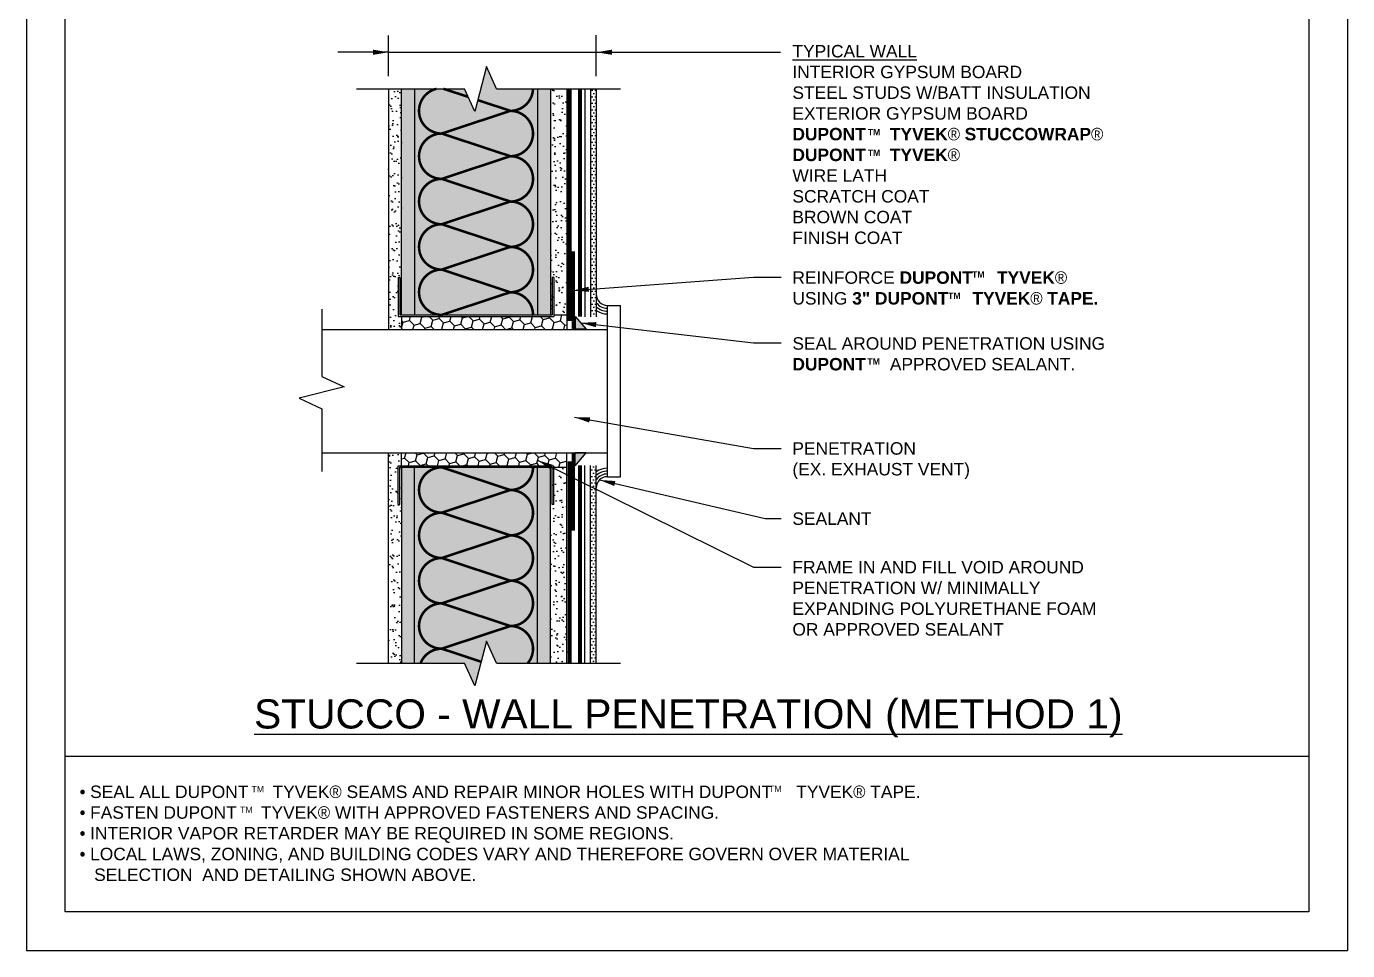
# Model space of a CAD drawing. Extents: x 0 to 51, y 0 to 66.
# Drawn here: x 0 to 51, y 0 to 35.7 of the extents above; entities that cross this region are included whole.
import ezdxf

# ---------------------------------------------------------------- set-up
doc = ezdxf.new("R2010")
doc.units = 0
doc.header["$LTSCALE"] = 1.5
doc.header["$MEASUREMENT"] = 0
doc.linetypes.add('DASHED', pattern=[0.75, 0.5, -0.25])
doc.layers.get('DEFPOINTS').update_dxf_attribs({"linetype": 'CONTINUOUS'})
for name, color, linetype in [('CLADDING', 252, 'CONTINUOUS'), ('INSULATION', 40, 'CONTINUOUS'), ('SEALANT', 7, 'CONTINUOUS'), ('STRAIGHTFLASH', 253, 'CONTINUOUS'), ('STRUCTURE', 252, 'CONTINUOUS'), ('STRUCTURE_SHADING', 254, 'CONTINUOUS'), ('TEXT', 7, 'CONTINUOUS'), ('TYVEK', 160, 'DASHED'), ('TYVEK_TAPE', 130, 'CONTINUOUS'), ('W', 7, 'CONTINUOUS')]:
    doc.layers.add(name, color=color, linetype=linetype)
doc.styles.add('DETAILS', font='sanss___.ttf', dxfattribs={"height": 1})
doc.linetypes.add('ZIGZAG', pattern='A,0.0001,-0.2,[131,ltypeshp.shx,S=0.2,R=0,X=-0.2,Y=0],-0.4,[131,ltypeshp.shx,S=0.2,R=180,X=0.2,Y=0],-0.2', length=0.8001)
doc.dimstyles.new('TYVEKDETAILS', dxfattribs={"dimscale": 6, "dimtxt": 1.5, "dimasz": 0.1, "dimexe": 0.75, "dimexo": 0.75, "dimgap": 0.75, "dimtad": 0, "dimtih": 1, "dimtoh": 1, "dimdec": 4, "dimzin": 0, "dimtxsty": 'DETAILS', "dimcen": 0.0625, "dimazin": 3, "dimtfac": 1, "dimtdec": 4, "dimtofl": 0, "dimtmove": 0, "dimatfit": 3, "dimtolj": 1, "dimtzin": 0})
pattern_1 = [(37.5, (108.44112, 9.96206), (-0.0157483, 0.481706), [0, -0.38, 0, -0.425, 0, -0.40625]), (7.5, (108.4411, 9.96206), (0.442444, 0.7055365), [0, -0.205, 0, -0.3425, 0, -0.13125]), (327.5, (108.13362, 9.96206), (0.7785355, 0.0014148), [0, -0.125, 0, -0.45, 0, -0.5875]), (317.5, (108.1336, 9.96206), (0.7515317, 0.219419), [0, -0.0625, 0, -0.295, 0, -0.3375])]
pattern_2 = [(37.5, (47.46177, 11.20353), (-0.0157483, 0.481706), [0, -0.38, 0, -0.425, 0, -0.40625]), (7.5, (47.4618, 11.2035), (0.442444, 0.705537), [0, -0.205, 0, -0.3425, 0, -0.13125]), (327.5, (47.15427, 11.20353), (0.7785355, 0.001415), [0, -0.125, 0, -0.45, 0, -0.5875]), (317.5, (47.1543, 11.2035), (0.751532, 0.219419), [0, -0.0625, 0, -0.295, 0, -0.3375])]

msp = doc.modelspace()

# ---------------------------------------------------------------- hatches: boundary and pattern name
at = {"layer": 'CLADDING'}
h = msp.add_hatch(dxfattribs=at)
h.set_pattern_fill('DOTS', color=256, scale=2, style=0)
h.set_pattern_definition([(0, (47.46177, 11.20353), (0.0625, 0.125), [0, -0.125])])
h.paths.add_polyline_path([(22, 33.262), (21.779, 33.262), (21.779, 24.461), (22, 24.461)])
h = msp.add_hatch(dxfattribs=at)
h.set_pattern_fill('DOTS', color=256, scale=2, style=0)
h.set_pattern_definition([(1e-14, (47.32697, 33.29855), (0.0625, -0.125), [0, -0.125])])
h.paths.add_polyline_path([(21.779, 11.166), (22, 11.166), (22, 18.724), (21.779, 18.724)])
at = {"layer": 'SEALANT', "linetype": 'CONTINUOUS'}
h = msp.add_hatch(color=256, dxfattribs=at)
h.paths.add_polyline_path([(21.178, 24.477), (21.178, 23.977), (21.611, 23.977)])
h.paths.add_polyline_path([(21.611, 19.209), (21.178, 19.209), (21.178, 18.709)])
at = {"layer": 'STRUCTURE', "linetype": 'CONTINUOUS'}
h = msp.add_hatch(dxfattribs=at)
h.set_pattern_fill('AR-SAND', color=256, scale=0.25, style=0)
h.set_pattern_definition(pattern_1)
h.paths.add_polyline_path([(14.481, 33.262), (13.981, 33.262), (13.981, 23.972), (14.481, 23.972), (14.481, 24.472), (14.356, 24.472), (14.356, 25.972), (14.419, 25.972), (14.419, 24.534), (14.481, 24.534)])
h = msp.add_hatch(dxfattribs=at)
h.set_pattern_fill('AR-SAND', color=256, scale=0.25, style=0)
h.set_pattern_definition(pattern_1)
h.paths.add_polyline_path([(20.856, 31.957), (20.231, 31.957), (20.231, 29.186), (20.856, 29.186)])
h.paths.add_polyline_path([(20.856, 33.262), (20.231, 33.262), (20.231, 32.019), (20.856, 32.019)])
h.paths.add_polyline_path([(20.856, 29.124), (20.231, 29.124), (20.231, 24.534), (20.294, 24.534), (20.294, 25.972), (20.356, 25.972), (20.356, 24.534), (20.856, 24.534)])
h = msp.add_hatch(dxfattribs=at)
h.set_pattern_fill('HONEY', color=256, scale=2, angle=15, style=0)
h.set_pattern_definition([(15, (108.44112, 9.96206), (0.3061862, 0.3061862), [0.25, -0.5]), (135, (108.44112, 9.96206), (-0.41825815, 0.11207193), [0.25, -0.5]), (75, (108.44112, 9.96206), (-0.11207193, 0.41825815), [-0.5, 0.25])])
h.paths.add_polyline_path([(20.856, 24.534), (20.356, 24.534), (20.356, 24.472), (14.481, 24.472), (14.481, 23.972), (20.856, 23.972)])
h = msp.add_hatch(dxfattribs=at)
h.set_pattern_fill('AR-SAND', color=256, scale=0.25, style=0)
h.set_pattern_definition(pattern_2)
h.paths.add_polyline_path([(14.481, 18.651), (14.419, 18.651), (14.419, 17.213), (14.356, 17.213), (14.356, 18.713), (14.481, 18.713), (14.481, 19.213), (13.981, 19.213), (13.981, 11.09), (14.481, 11.09)])
h = msp.add_hatch(dxfattribs=at)
h.set_pattern_fill('HONEY', color=256, scale=2, angle=15, style=0)
h.set_pattern_definition([(15, (108.44112, 11.20353), (0.3061862, 0.3061862), [0.25, -0.5]), (135, (108.44112, 11.20353), (-0.41825815, 0.11207193), [0.25, -0.5]), (75, (108.44112, 11.20353), (-0.11207193, 0.41825815), [-0.5, 0.25])])
h.paths.add_polyline_path([(20.856, 19.213), (14.481, 19.213), (14.481, 18.713), (20.356, 18.713), (20.356, 18.651), (20.856, 18.651)])
h = msp.add_hatch(dxfattribs=at)
h.set_pattern_fill('AR-SAND', color=256, scale=0.25, style=0)
h.set_pattern_definition(pattern_2)
h.paths.add_polyline_path([(20.856, 18.651), (20.356, 18.651), (20.356, 17.213), (20.294, 17.213), (20.294, 18.651), (20.231, 18.651), (20.231, 11.09), (20.856, 11.09)])
at = {"layer": 'STRUCTURE_SHADING', "linetype": 'CONTINUOUS'}
h = msp.add_hatch(color=256, dxfattribs=at)
h.paths.add_polyline_path([(14.981, 33.262), (14.481, 33.262), (14.481, 24.534), (14.981, 24.534)])
h.paths.add_polyline_path([(19.731, 33.262), (18.151, 33.262), (17.756, 34.118), (17.312, 32.388), (16.909, 33.262), (14.981, 33.262), (14.981, 24.534), (19.731, 24.534)])
h.paths.add_polyline_path([(20.231, 33.262), (19.731, 33.262), (19.731, 24.534), (20.231, 24.534), (20.231, 29.127), (20.183, 29.127), (19.976, 29.158), (20.183, 29.189), (20.231, 29.189)])
h.paths.add_polyline_path([(20.231, 29.189), (20.183, 29.189), (19.976, 29.158), (20.183, 29.127), (20.231, 29.127)])
h = msp.add_hatch(color=256, dxfattribs=at)
h.paths.add_polyline_path([(14.981, 18.651), (14.481, 18.651), (14.481, 11.09), (14.981, 11.09)])
h.paths.add_polyline_path([(20.231, 18.651), (19.731, 18.651), (19.731, 11.09), (20.231, 11.09)])
h.paths.add_polyline_path([(17.551, 11.149), (16.031, 11.651, 0.310177), (15.215, 11.09), (16.909, 11.09), (17.312, 10.217)])
h.paths.add_polyline_path([(16.031, 11.651, -1), (16.031, 13.401, -1), (16.031, 15.151, -1), (16.031, 16.901, -1), (16.031, 18.651), (14.981, 18.651), (14.981, 11.09), (15.215, 11.09, -0.310177)])
h.paths.add_polyline_path([(19.731, 18.651), (19.556, 18.651, -0.414214), (18.681, 17.776, -1), (18.681, 16.026, -1), (18.681, 14.276, -1), (18.681, 12.526, -0.636024), (19.353, 11.09), (19.731, 11.09)])
h.paths.add_polyline_path([(18.681, 12.526), (16.031, 11.651), (17.551, 11.149), (17.756, 11.947), (18.151, 11.09), (19.353, 11.09, 0.636024)])
h.paths.add_polyline_path([(16.031, 13.401, 1), (16.031, 11.651), (18.681, 12.526)])
h.paths.add_polyline_path([(18.681, 14.276), (16.031, 13.401), (18.681, 12.526, 1)])
h.paths.add_polyline_path([(18.681, 14.276), (16.031, 15.151, 1), (16.031, 13.401)])
h.paths.add_polyline_path([(18.681, 16.026), (16.031, 15.151), (18.681, 14.276, 1)])
h.paths.add_polyline_path([(16.031, 16.901, 1), (16.031, 15.151), (18.681, 16.026)])
h.paths.add_polyline_path([(18.681, 17.776), (16.031, 16.901), (18.681, 16.026, 1)])
h.paths.add_polyline_path([(16.031, 18.651, 1), (16.031, 16.901), (18.681, 17.776)])
h.paths.add_polyline_path([(19.556, 18.651), (16.031, 18.651), (18.681, 17.776, 0.414214)])

# ---------------------------------------------------------------- linework, layer by layer
at = {"layer": 'CLADDING', "linetype": 'ZIGZAG', "ltscale": 0.2}
for p, q in [((21.559, 33.262), (21.559, 24.461)), ((21.559, 11.09), (21.559, 18.724))]:
    msp.add_line(p, q, dxfattribs=at)
at = {"layer": 'CLADDING'}
for p, q in [((21.779, 33.262), (21.779, 24.461)), ((22, 33.262), (22, 24.461)), ((21.779, 11.09), (21.779, 18.724)), ((22, 11.09), (22, 18.724))]:
    msp.add_line(p, q, dxfattribs=at)
at = {"layer": 'DEFPOINTS'}
for p, q in [((0, 66), (0, 0)), ((51, 66), (51, 0)), ((0, 0), (51, 0))]:
    msp.add_line(p, q, dxfattribs=at)
at = {"layer": 'INSULATION', "const_width": 0.0975}
for points in [[(15.832, 33.262, 0.891464), (16.031, 31.534)], [(18.681, 32.409, 0.406569), (19.556, 33.262)], [(18.681, 30.659, 1), (18.681, 32.409), (16.031, 31.534)], [(18.681, 30.659), (16.031, 31.534, 1), (16.031, 29.784)], [(18.681, 28.909, 1), (18.681, 30.659), (16.031, 29.784)], [(18.681, 28.909), (16.031, 29.784, 1), (16.031, 28.034)], [(18.681, 27.159, 1), (18.681, 28.909), (16.031, 28.034)], [(18.681, 27.159), (16.031, 28.034, 1), (16.031, 26.284)], [(18.681, 25.409, 1), (18.681, 27.159), (16.031, 26.284)], [(18.681, 25.409), (16.031, 26.284, 1), (16.031, 24.534)], [(19.556, 24.534, 0.414214), (18.681, 25.409), (16.031, 24.534)], [(16.031, 18.651, 1), (16.031, 16.901), (18.681, 17.776)], [(16.031, 18.651), (18.681, 17.776, 0.414214), (19.556, 18.651)], [(16.031, 16.901), (18.681, 16.026, 1), (18.681, 17.776)], [(16.031, 16.901, 1), (16.031, 15.151), (18.681, 16.026)], [(16.031, 15.151), (18.681, 14.276, 1), (18.681, 16.026)], [(16.031, 15.151, 1), (16.031, 13.401), (18.681, 14.276)], [(16.031, 13.401), (18.681, 12.526, 1), (18.681, 14.276)], [(16.031, 13.401, 1), (16.031, 11.651), (18.681, 12.526)], [(19.353, 11.09, 0.636024), (18.681, 12.526)], [(16.031, 11.651, 0.310177), (15.215, 11.09, 0.310177)]]:
    msp.add_lwpolyline(points, format="xyb", dxfattribs=at)
for points in [[(16.1, 33.262), (17.054, 32.947)], [(17.424, 32.825), (18.681, 32.409)], [(16.031, 11.651), (17.551, 11.149)]]:
    msp.add_lwpolyline(points, dxfattribs=at)
at = {"layer": 'STRAIGHTFLASH', "linetype": 'CONTINUOUS'}
for p, q in [((21.178, 24.477), (21.611, 23.977)), ((21.178, 24.477), (21.178, 23.977)), ((21.611, 23.977), (21.178, 23.977)), ((21.178, 18.709), (21.611, 19.209)), ((21.178, 18.709), (21.178, 19.209)), ((21.611, 19.209), (21.178, 19.209))]:
    msp.add_line(p, q, dxfattribs=at)
at = {"layer": 'STRUCTURE'}
for p, q in [((12.736, 33.262), (16.909, 33.262)), ((13.981, 33.262), (13.981, 23.972)), ((14.981, 33.262), (14.981, 24.534)), ((19.731, 33.262), (19.731, 24.534)), ((20.856, 33.262), (20.856, 23.972)), ((20.856, 33.262), (22.933, 33.262)), ((14.356, 25.972), (14.356, 24.472)), ((14.356, 25.972), (14.419, 25.972)), ((14.419, 25.972), (14.419, 24.534)), ((20.294, 25.972), (20.294, 24.534)), ((20.356, 25.972), (20.294, 25.972)), ((20.356, 25.972), (20.356, 24.472)), ((20.356, 25.222), (20.294, 25.222)), ((11.407, 24.759), (11.407, 22.154)), ((14.419, 24.534), (20.294, 24.534)), ((11.407, 23.972), (22.433, 23.972)), ((14.356, 24.472), (20.356, 24.472)), ((11.407, 19.213), (22.433, 19.213)), ((13.981, 11.09), (13.981, 19.213)), ((20.856, 11.09), (20.856, 19.213)), ((14.356, 18.713), (20.356, 18.713)), ((14.356, 17.213), (14.356, 18.713)), ((14.419, 18.651), (20.294, 18.651)), ((14.419, 17.213), (14.419, 18.651)), ((14.981, 11.09), (14.981, 18.651)), ((19.731, 11.09), (19.731, 18.651)), ((20.294, 17.213), (20.294, 18.651)), ((20.356, 17.213), (20.356, 18.713)), ((20.356, 17.964), (20.294, 17.964)), ((14.356, 17.213), (14.419, 17.213)), ((20.356, 17.213), (20.294, 17.213)), ((12.736, 11.09), (16.909, 11.09)), ((20.856, 11.09), (22.933, 11.09))]:
    msp.add_line(p, q, dxfattribs=at)
at = {"layer": 'STRUCTURE', "linetype": 'CONTINUOUS'}
for p, q in [((20.356, 24.534), (20.856, 24.534)), ((22.433, 18.289), (22.433, 24.897)), ((22.433, 24.897), (22.933, 24.897)), ((22.933, 18.289), (22.933, 24.897)), ((14.481, 24.472), (14.481, 23.972)), ((14.481, 18.713), (14.481, 19.213)), ((20.356, 18.651), (20.856, 18.651)), ((22.433, 18.289), (22.933, 18.289))]:
    msp.add_line(p, q, dxfattribs=at)
at = {"layer": 'STRUCTURE'}
for points in [[(17.756, 34.118), (17.312, 32.388)], [(18.151, 33.262), (17.756, 34.118)], [(14.481, 24.534), (14.481, 33.262)], [(17.312, 32.388), (16.909, 33.262)], [(18.151, 33.262), (20.856, 33.262)], [(20.231, 33.262), (20.231, 24.534)], [(11.407, 22.154), (12.264, 21.759)], [(12.264, 21.759), (10.533, 21.315)], [(10.533, 21.315), (11.407, 20.912), (11.407, 18.489)], [(14.481, 18.651), (14.481, 11.09)], [(20.231, 11.09), (20.231, 18.651)], [(17.756, 11.947), (17.312, 10.217)], [(18.151, 11.09), (17.756, 11.947)], [(17.312, 10.217), (16.909, 11.09)], [(18.151, 11.09), (20.856, 11.09)]]:
    msp.add_lwpolyline(points, dxfattribs=at)
at = {"layer": 'STRUCTURE', "linetype": 'CONTINUOUS'}
for centre, radius, start, end in [((22.433, 25.33), 0.433, 180, 270), ((22.433, 25.33), 0.541, 216.8699, 270), ((22.433, 25.33), 0.65, 228.1897, 270), ((22.433, 25.33), 0.758, 235.1501, 270), ((22.433, 17.856), 0.758, 90, 124.8499), ((22.433, 17.856), 0.65, 90, 131.8103), ((22.433, 17.856), 0.541, 90, 143.1301), ((22.433, 17.856), 0.433, 90, 180)]:
    msp.add_arc(centre, radius, start, end, dxfattribs=at)
at = {"layer": 'TEXT'}
for p, q in [((13.981, 33.746), (13.981, 35.315)), ((22, 33.746), (22, 35.336)), ((13.981, 34.671), (22, 34.671))]:
    msp.add_line(p, q, dxfattribs=at)
at = {"layer": 'TYVEK', "color": 23, "const_width": 0.15}
for points in [[(20.974, 24.301), (20.974, 33.262)], [(20.974, 18.885), (20.974, 11.09)]]:
    msp.add_lwpolyline(points, dxfattribs=at)
at = {"layer": 'TYVEK', "const_width": 0.15}
for points in [[(21.373, 24.461), (21.373, 33.262)], [(21.373, 18.724), (21.373, 11.09)]]:
    msp.add_lwpolyline(points, dxfattribs=at)
at = {"layer": 'TYVEK_TAPE'}
for points in [[(21.109, 26.983, 0.125, 0.125, 0), (21.109, 23.972, 0.09, 0.09, 0)], [(21.109, 19.213, 0.125, 0.125, 0), (21.109, 16.202, 0.09, 0.09, 0)]]:
    msp.add_lwpolyline(points, format="xyseb", dxfattribs=at)
at = {"layer": 'W', "color": 7}
msp.add_line((1.5, 7.5), (49.5, 7.5), dxfattribs=at)
at = {"layer": 'W'}
msp.add_lwpolyline([(1.5, 64.5), (49.5, 64.5), (49.5, 1.5), (1.5, 1.5)], close=True, dxfattribs=at)

# ---------------------------------------------------------------- texts
at = {"layer": 'TEXT', "style": 'DETAILS'}
for s, insert, char_height, width, attachment_point in [('{\\fArial|b0|i0|c0|p34;\\LTYPICAL WALL\\P}INTERIOR GYPSUM BOARD\\PSTEEL STUDS W/BATT INSULATION\\PEXTERIOR GYPSUM BOARD\\P{\\fSansSerif|b1|i0|c2|p2;DUPONT     TYVEK\\fSymbol|b0|i0|c2|p18;â \\fSansSerif|b1|i0|c2|p2;STUCCOWRAP\\fSymbol|b0|i0|c2|p18;â}\\P{\\fSansSerif|b1|i0|c2|p2;DUPONT     TYVEK\\fSymbol|b0|i0|c2|p18;â }\\PWIRE LATH\\PSCRATCH COAT\\PBROWN COAT\\PFINISH COAT', (29.569, 34.952), 0.48, 17.31972, 1), ('REINFORCE {\\fSansSerif|b1|i0|c2|p2;DUPONT     \\fArial|b1|i0|c0|p34;TYVEK\\fSymbol|b0|i0|c2|p18;â \\fSansSerif|b1|i0|c2|p2;\\P}USING {\\fSansSerif|b1|i0|c2|p2;3" DUPONT     \\fArial|b1|i0|c0|p34;TYVEK\\fSymbol|b0|i0|c2|p18;â \\fSansSerif|b1|i0|c2|p2;TAPE.}', (29.569, 26.214), 0.48, 12.59974, 1), ('SEAL AROUND PENETRATION USING {\\fSansSerif|b1|i0|c2|p2;DUPONT    } APPROVED SEALANT.', (29.569, 23.672), 0.48, 12.59974, 1), ('PENETRATION\\P(EX. EXHAUST VENT)', (29.569, 19.619), 0.48, 12.59974, 1), ('SEALANT', (29.569, 16.911), 0.48, 12.59974, 1), ('FRAME IN AND FILL VOID AROUND PENETRATION W/ MINIMALLY EXPANDING POLYURETHANE FOAM OR APPROVED SEALANT', (29.569, 15.038), 0.48, 12.59974, 1), ('{\\LSTUCCO - WALL PENETRATION (METHOD 1)}', (25.55, 9.696), 1.125, 37.17715, 2), ('{\\fSymbol|b0|i0|c2|p18;· }SEAL ALL DUPONT     TYVEK{\\fSymbol|b0|i0|c2|p18;â} SEAMS AND REPAIR MINOR HOLES WITH DUPONT     TYVEK{\\fSymbol|b0|i0|c2|p18;â} TAPE.\\P{\\fSymbol|b0|i0|c2|p18;· }FASTEN DUPONT     TYVEK{\\fSymbol|b0|i0|c2|p18;â} WITH APPROVED FASTENERS AND SPACING.\\P{\\fSymbol|b0|i0|c2|p18;· }INTERIOR VAPOR RETARDER MAY BE REQUIRED IN SOME REGIONS.\\P{\\fSymbol|b0|i0|c2|p18;· }LOCAL LAWS, ZONING, AND BUILDING CODES VARY AND THEREFORE GOVERN OVER MATERIAL\\P   SELECTION  AND DETAILING SHOWN ABOVE.', (2.055, 6.368), 0.48, 35.67362, 1), ('TM', (8.69, 6.352), 0.24, 16.62, 1), ('TM', (28.669, 6.361), 0.24, 16.62, 1), ('TM', (8.248, 5.549), 0.24, 16.62, 1)]:
    msp.add_mtext(s, dxfattribs=dict(at, insert=insert, char_height=char_height, width=width, attachment_point=attachment_point))
at = {"layer": 'TEXT', "char_height": 0.24, "attachment_point": 4, "style": 'DETAILS'}
for insert in [(32.48, 31.584), (32.48, 30.79), (36.503, 26.09), (35.58, 25.274), (32.461, 22.737)]:
    msp.add_mtext('{\\fSansSerif|b1|i0|c2|p2;TM}', dxfattribs=dict(at, insert=insert))

# ---------------------------------------------------------------- leaders
at = {"layer": 'TEXT'}
msp.add_leader([(13.981, 34.671), (12.025, 34.671)], dimstyle='TYVEKDETAILS', dxfattribs=at)
for points, override in [([(22, 34.671), (29.115, 34.671)], {"dimfxl": 3}), ([(21.109, 25.477), (28.064, 25.994), (29.131, 25.994)], {"dimfxl": 3}), ([(21.395, 24.227), (28.064, 23.454), (29.131, 23.453)], {"dimfxl": 3}), ([(21.153, 20.581), (28.064, 19.383), (29.131, 19.383)], {"dimfxl": 3}), ([(19.732, 18.926), (28.064, 14.802), (29.131, 14.802)], {"dimgap": 0.75, "dimtad": 0, "dimfxl": 3}), ([(22.127, 18.162), (28.515, 16.675), (29.131, 16.675)], {"dimfxl": 3})]:
    msp.add_leader(points, dimstyle='TYVEKDETAILS', override=override, dxfattribs=at)

doc.saveas('drawing.dxf')
